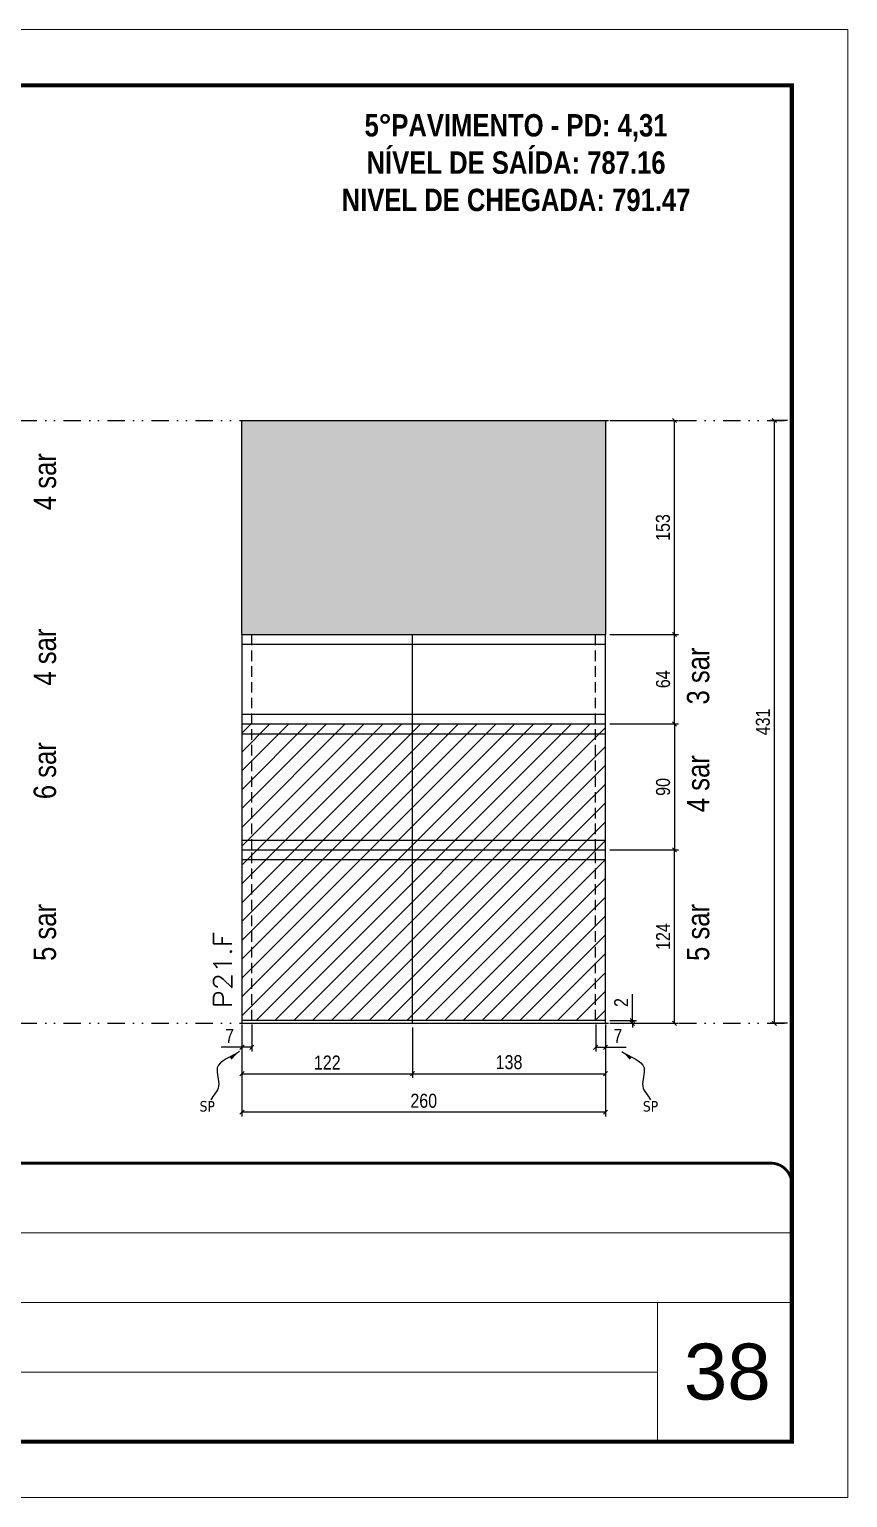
# Model space of a CAD drawing. Extents: x 14400 to 27878, y -21631 to 6985.
# Drawn here: x 16898 to 17483, y -4402 to -3352 of the extents above; entities that cross this region are included whole.
import ezdxf

# ---------------------------------------------------------------- set-up
doc = ezdxf.new("R2010")
doc.units = 0
for name, pattern in [('CONTINUO', [0]), ('DASHED', [0.75, 0.5, -0.25]), ('DIVIDE2', [0.625, 0.25, -0.125, 0, -0.125, 0, -0.125]), ('HIDDEN', [0.375, 0.25, -0.125])]:
    doc.linetypes.add(name, pattern=pattern)
for name, color, linetype, lineweight in [('CARIMBO', 255, 'Continuous', 9), ('Folhas', 255, 'Continuous', 9), ('Hachura', 251, 'Continuous', 9), ('SARRAFO DE PRESSAO', 251, 'DASHED', 9), ('Texto Seção', 7, 'Continuous', 15)]:
    doc.layers.add(name, color=color, linetype=linetype, lineweight=lineweight)
for name, color, linetype in [('COTA', 241, 'Continuous'), ('NOMENCLATURA', 7, 'Continuous'), ('Nível', 160, 'Continuous'), ('Painéis', 200, 'Continuous'), ('SARR_2.2x7', 40, 'Continuous'), ('Sarrafo de Pressão', 42, 'HIDDEN'), ('texto', 7, 'Continuous')]:
    doc.layers.add(name, color=color, linetype=linetype)
doc.styles.add('ARIAL', font='arial.ttf')
doc.styles.add('ARIAL_NARROW', font='ARIALN.TTF', dxfattribs={"height": 0.2})
doc.styles.add('COTA TECNICA', font='techl___.ttf', dxfattribs={"height": 10})
doc.styles.add('COTA TECNICA-50', font='techl___.ttf', dxfattribs={"height": 10})
doc.styles.add('REGUA-120', font='ROMANS.shx', dxfattribs={"height": 15})
doc.styles.add('ROMANC', font='techb___.ttf', dxfattribs={"height": 2.5})
doc.styles.get("Standard").update_dxf_attribs({"font": 'arial.ttf'})
doc.dimstyles.new('COTA PAINEL-50', dxfattribs={"dimtxt": 10, "dimasz": 3, "dimexe": 3, "dimexo": 3, "dimgap": 3, "dimtad": 1, "dimdec": 1, "dimzin": 12, "dimdsep": 46, "dimtxsty": 'COTA TECNICA-50', "dimblk1": 'OBLIQUE', "dimblk2": 'OBLIQUE', "dimsah": 1, "dimcen": 0.9, "dimclrd": 4, "dimclre": 4, "dimclrt": 240, "dimadec": 1, "dimazin": 3, "dimtfac": 1, "dimtdec": 1, "dimtmove": 0, "dimatfit": 3, "dimfxl": 1, "dimtolj": 1, "dimtzin": 12, "dimarcsym": 0})
doc.dimstyles.new('PAINEL', dxfattribs={"dimtxt": 10, "dimasz": 3, "dimexe": 3, "dimexo": 3, "dimgap": 3, "dimtad": 1, "dimdec": 1, "dimzin": 12, "dimdsep": 46, "dimtxsty": 'COTA TECNICA', "dimblk1": 'OBLIQUE', "dimblk2": 'OBLIQUE', "dimsah": 1, "dimcen": 0.9, "dimclrd": 4, "dimclre": 4, "dimclrt": 240, "dimadec": 1, "dimazin": 3, "dimtfac": 1, "dimtdec": 1, "dimtmove": 0, "dimatfit": 3, "dimfxl": 1, "dimtolj": 1, "dimtzin": 12, "dimarcsym": 0})
doc.dimstyles.get("Standard").update_dxf_attribs({"dimtxt": 0.18, "dimasz": 0.18, "dimexe": 0.18, "dimexo": 0.0625, "dimgap": 0.09, "dimtad": 0, "dimtih": 1, "dimtoh": 1, "dimdec": 4, "dimzin": 0, "dimdsep": 46, "dimtxsty": 'Standard', "dimcen": 0.09, "dimadec": 0, "dimazin": 0, "dimtfac": 1, "dimtdec": 4, "dimtofl": 0, "dimtmove": 0, "dimatfit": 3, "dimfxl": 1, "dimtolj": 1, "dimtzin": 0, "dimarcsym": 0})

# ---------------------------------------------------------------- blocks, each defined once
blk = doc.blocks.new('9999999999')
at = {"color": 30, "linetype": 'CONTINUO'}
for p, q in [((98564.6, 34379.6), (99584, 34379.6)), ((98564.6, 34329.8), (99488, 34329.8)), ((99584, 34329.8), (99488, 34329.8)), ((99488, 34329.8), (99488, 34230.2)), ((98564.6, 34280), (99488, 34280))]:
    blk.add_line(p, q, dxfattribs=at)
at = {"color": 30, "linetype": 'CONTINUO', "const_width": 2}
blk.add_lwpolyline([(99584, 34230.2), (99584, 34414.4, 0.414214), (99569, 34429.4), (98229, 34429.4, 0.414214), (98214, 34414.4), (98214, 34245.2, 0.414214), (98229, 34230.2), (99584, 34230.2)], format="xyb", dxfattribs=at)
at = {"layer": 'Folhas'}
blk.add_lwpolyline([(98139, 34190.2), (99624, 34190.2), (99624, 35240.2), (98139, 35240.2)], close=True, dxfattribs=at)
at = {"layer": 'Folhas', "color": 30, "const_width": 3}
blk.add_lwpolyline([(98214, 34230.2), (99584, 34230.2), (99584, 35200.2), (98214, 35200.2)], close=True, dxfattribs=at)
blk = doc.blocks.new('_Oblique')
at = {"color": 0, "linetype": 'ByBlock', "lineweight": -2}
blk.add_line((-0.5, -0.5), (0.5, 0.5), dxfattribs=at)
blk = doc.blocks.new('*D1169')
at = {"layer": 'COTA', "color": 4, "lineweight": -2, "transparency": 16777216}
for p, q in [((17050.3, -4064.2), (17050.3, -4129.8)), ((17310.3, -4064.2), (17310.3, -4129.8)), ((17310.3, -4126.8), (17050.3, -4126.8))]:
    blk.add_line(p, q, dxfattribs=at)
at = {"layer": 'Defpoints', "color": 0, "transparency": 16777216}
for p in [(17050.3, -4061.2), (17310.3, -4061.2), (17050.3, -4126.8)]:
    blk.add_point(p, dxfattribs=at)
at = {"layer": 'COTA', "color": 4, "lineweight": -2, "transparency": 16777216, "xscale": 3, "yscale": 3, "zscale": 3, "rotation": 180}
blk.add_blockref('_Oblique', (17050.3, -4126.8), dxfattribs=at)
at = {"layer": 'COTA', "color": 4, "lineweight": -2, "transparency": 16777216, "xscale": 3, "yscale": 3, "zscale": 3}
blk.add_blockref('_Oblique', (17310.3, -4126.8), dxfattribs=at)
at = {"layer": 'COTA', "color": 240, "transparency": 16777216, "insert": (17180.3, -4118.7), "char_height": 10, "attachment_point": 5, "style": 'COTA TECNICA'}
blk.add_mtext('\\A1;260', dxfattribs=at)
blk = doc.blocks.new('*D1170')
at = {"layer": 'COTA', "color": 4, "lineweight": -2, "transparency": 16777216}
for p, q in [((17303.3, -4064.2), (17303.3, -4083.4)), ((17310.3, -4066.2), (17310.3, -4083.4)), ((17303.3, -4080.4), (17310.3, -4080.4)), ((17310.3, -4080.4), (17325, -4080.4))]:
    blk.add_line(p, q, dxfattribs=at)
at = {"layer": 'Defpoints', "color": 0, "transparency": 16777216}
for p in [(17303.3, -4061.2), (17310.3, -4063.2), (17310.3, -4080.4)]:
    blk.add_point(p, dxfattribs=at)
at = {"layer": 'COTA', "color": 4, "lineweight": -2, "transparency": 16777216, "xscale": 3, "yscale": 3, "zscale": 3, "rotation": 180}
blk.add_blockref('_Oblique', (17303.3, -4080.4), dxfattribs=at)
at = {"layer": 'COTA', "color": 4, "lineweight": -2, "transparency": 16777216, "xscale": 3, "yscale": 3, "zscale": 3}
blk.add_blockref('_Oblique', (17310.3, -4080.4), dxfattribs=at)
at = {"layer": 'COTA', "color": 240, "transparency": 16777216, "insert": (17319.1, -4072.3), "char_height": 10, "attachment_point": 5, "style": 'COTA TECNICA-50'}
blk.add_mtext('\\A1;7', dxfattribs=at)
blk = doc.blocks.new('*D1171')
at = {"layer": 'COTA', "color": 4, "lineweight": -2, "transparency": 16777216}
for p, q in [((17050.3, -4066.2), (17050.3, -4083.4)), ((17057.3, -4064.2), (17057.3, -4083.4)), ((17050.3, -4080.4), (17035.5, -4080.4)), ((17057.3, -4080.4), (17050.3, -4080.4))]:
    blk.add_line(p, q, dxfattribs=at)
at = {"layer": 'Defpoints', "color": 0, "transparency": 16777216}
for p in [(17050.3, -4063.2), (17057.3, -4061.2), (17050.3, -4080.4)]:
    blk.add_point(p, dxfattribs=at)
at = {"layer": 'COTA', "color": 4, "lineweight": -2, "transparency": 16777216, "xscale": 3, "yscale": 3, "zscale": 3, "rotation": 180}
blk.add_blockref('_Oblique', (17050.3, -4080.4), dxfattribs=at)
at = {"layer": 'COTA', "color": 4, "lineweight": -2, "transparency": 16777216, "xscale": 3, "yscale": 3, "zscale": 3}
blk.add_blockref('_Oblique', (17057.3, -4080.4), dxfattribs=at)
at = {"layer": 'COTA', "color": 240, "transparency": 16777216, "insert": (17041.4, -4072.3), "char_height": 10, "attachment_point": 5, "style": 'COTA TECNICA-50'}
blk.add_mtext('\\A1;7', dxfattribs=at)
blk = doc.blocks.new('*D1172')
at = {"layer": 'COTA', "color": 4, "lineweight": -2, "transparency": 16777216}
for p, q in [((17329.5, -4061.2), (17329.5, -4042.4)), ((17313.3, -4061.2), (17332.5, -4061.2)), ((17313.3, -4063.2), (17332.5, -4063.2)), ((17329.5, -4063.2), (17329.5, -4061.2)), ((17329.5, -4063.2), (17329.5, -4066.2))]:
    blk.add_line(p, q, dxfattribs=at)
at = {"layer": 'Defpoints', "color": 0, "transparency": 16777216}
for p in [(17310.3, -4061.2), (17310.3, -4063.2), (17329.5, -4063.2)]:
    blk.add_point(p, dxfattribs=at)
at = {"layer": 'COTA', "color": 4, "lineweight": -2, "transparency": 16777216, "xscale": 3, "yscale": 3, "zscale": 3}
for p, rotation in [((17329.5, -4061.2), 270), ((17329.5, -4063.2), 90)]:
    blk.add_blockref('_Oblique', p, dxfattribs=dict(at, rotation=rotation))
at = {"layer": 'COTA', "color": 240, "transparency": 16777216, "insert": (17321.5, -4048.4), "char_height": 10, "attachment_point": 5, "rotation": 90, "style": 'COTA TECNICA-50'}
blk.add_mtext('\\A1;2', dxfattribs=at)
blk = doc.blocks.new('*D1187')
at = {"layer": 'COTA', "color": 4, "linetype": 'ByBlock', "lineweight": -2, "transparency": 16777216}
for p, q in [((17313.3, -3939.2), (17362.6, -3939.2)), ((17359.6, -4063.2), (17359.6, -3939.2)), ((17313.3, -4063.2), (17362.6, -4063.2))]:
    blk.add_line(p, q, dxfattribs=at)
at = {"layer": 'Defpoints', "color": 0, "linetype": 'ByBlock', "transparency": 16777216}
for p in [(17310.3, -3939.2), (17359.6, -3939.2), (17310.3, -4063.2)]:
    blk.add_point(p, dxfattribs=at)
at = {"layer": 'COTA', "color": 4, "linetype": 'ByBlock', "lineweight": -2, "transparency": 16777216, "xscale": 3, "yscale": 3, "zscale": 3}
for p, rotation in [((17359.6, -3939.2), 90), ((17359.6, -4063.2), 270)]:
    blk.add_blockref('_Oblique', p, dxfattribs=dict(at, rotation=rotation))
at = {"layer": 'COTA', "color": 240, "linetype": 'ByBlock', "transparency": 16777216, "insert": (17351.5, -4001.2), "char_height": 10, "attachment_point": 5, "rotation": 90, "style": 'COTA TECNICA'}
blk.add_mtext('\\A1;124', dxfattribs=at)
blk = doc.blocks.new('*D1188')
at = {"layer": 'COTA', "color": 4, "lineweight": -2, "transparency": 16777216}
for p, q in [((17172.3, -4066.2), (17172.3, -4102.3)), ((17310.3, -4066.2), (17310.3, -4102.3)), ((17172.3, -4099.3), (17310.3, -4099.3))]:
    blk.add_line(p, q, dxfattribs=at)
at = {"layer": 'Defpoints', "color": 0, "transparency": 16777216}
for p in [(17172.3, -4063.2), (17310.3, -4063.2), (17310.3, -4099.3)]:
    blk.add_point(p, dxfattribs=at)
at = {"layer": 'COTA', "color": 4, "lineweight": -2, "transparency": 16777216, "xscale": 3, "yscale": 3, "zscale": 3, "rotation": 180}
blk.add_blockref('_Oblique', (17172.3, -4099.3), dxfattribs=at)
at = {"layer": 'COTA', "color": 4, "lineweight": -2, "transparency": 16777216, "xscale": 3, "yscale": 3, "zscale": 3}
blk.add_blockref('_Oblique', (17310.3, -4099.3), dxfattribs=at)
at = {"layer": 'COTA', "color": 240, "transparency": 16777216, "insert": (17241.3, -4091.1), "char_height": 10, "attachment_point": 5, "style": 'COTA TECNICA'}
blk.add_mtext('\\A1;138', dxfattribs=at)
blk = doc.blocks.new('*D1189')
at = {"layer": 'COTA', "color": 4, "lineweight": -2, "transparency": 16777216}
for p, q in [((17050.3, -4066.2), (17050.3, -4102.3)), ((17172.3, -4066.2), (17172.3, -4102.3)), ((17050.3, -4099.3), (17172.3, -4099.3))]:
    blk.add_line(p, q, dxfattribs=at)
at = {"layer": 'Defpoints', "color": 0, "transparency": 16777216}
for p in [(17050.3, -4063.2), (17172.3, -4063.2), (17172.3, -4099.3)]:
    blk.add_point(p, dxfattribs=at)
at = {"layer": 'COTA', "color": 4, "lineweight": -2, "transparency": 16777216, "xscale": 3, "yscale": 3, "zscale": 3, "rotation": 180}
blk.add_blockref('_Oblique', (17050.3, -4099.3), dxfattribs=at)
at = {"layer": 'COTA', "color": 4, "lineweight": -2, "transparency": 16777216, "xscale": 3, "yscale": 3, "zscale": 3}
blk.add_blockref('_Oblique', (17172.3, -4099.3), dxfattribs=at)
at = {"layer": 'COTA', "color": 240, "transparency": 16777216, "insert": (17111.3, -4091.3), "char_height": 10, "attachment_point": 5, "style": 'COTA TECNICA'}
blk.add_mtext('\\A1;122', dxfattribs=at)
blk = doc.blocks.new('*D1288')
at = {"layer": 'COTA', "color": 4, "lineweight": -2, "transparency": 16777216}
for p, q in [((17313.3, -3849.2), (17362.6, -3849.2)), ((17359.6, -3849.2), (17359.6, -3939.2)), ((17313.3, -3939.2), (17362.6, -3939.2))]:
    blk.add_line(p, q, dxfattribs=at)
at = {"layer": 'Defpoints', "color": 0, "transparency": 16777216}
for p in [(17310.3, -3849.2), (17310.3, -3939.2), (17359.6, -3939.2)]:
    blk.add_point(p, dxfattribs=at)
at = {"layer": 'COTA', "color": 4, "lineweight": -2, "transparency": 16777216, "xscale": 3, "yscale": 3, "zscale": 3}
for p, rotation in [((17359.6, -3849.2), 90), ((17359.6, -3939.2), 270)]:
    blk.add_blockref('_Oblique', p, dxfattribs=dict(at, rotation=rotation))
at = {"layer": 'COTA', "color": 240, "transparency": 16777216, "insert": (17351.5, -3894.2), "char_height": 10, "attachment_point": 5, "rotation": 90, "style": 'COTA TECNICA'}
blk.add_mtext('\\A1;90', dxfattribs=at)
blk = doc.blocks.new('*D1792')
at = {"layer": 'COTA', "color": 4, "lineweight": -2, "transparency": 16777216}
for p, q in [((17313.3, -3785.2), (17362.6, -3785.2)), ((17359.6, -3849.2), (17359.6, -3785.2)), ((17313.3, -3849.2), (17362.6, -3849.2))]:
    blk.add_line(p, q, dxfattribs=at)
at = {"layer": 'Defpoints', "color": 0, "transparency": 16777216}
for p in [(17310.3, -3785.2), (17359.6, -3785.2), (17310.3, -3849.2)]:
    blk.add_point(p, dxfattribs=at)
at = {"layer": 'COTA', "color": 4, "lineweight": -2, "transparency": 16777216, "xscale": 3, "yscale": 3, "zscale": 3}
for p, rotation in [((17359.6, -3785.2), 90), ((17359.6, -3849.2), 270)]:
    blk.add_blockref('_Oblique', p, dxfattribs=dict(at, rotation=rotation))
at = {"layer": 'COTA', "color": 240, "transparency": 16777216, "insert": (17351.5, -3817.2), "char_height": 10, "attachment_point": 5, "rotation": 90, "style": 'COTA TECNICA'}
blk.add_mtext('\\A1;64', dxfattribs=at)
blk = doc.blocks.new('*D4050')
at = {"layer": 'COTA', "color": 4, "lineweight": -2, "transparency": 16777216}
for p, q in [((17440.5, -3632.2), (17428.1, -3632.2)), ((17431.1, -4063.2), (17431.1, -3632.2)), ((17440.5, -4063.2), (17428.1, -4063.2))]:
    blk.add_line(p, q, dxfattribs=at)
at = {"layer": 'Defpoints', "color": 0, "transparency": 16777216}
for p in [(17431.1, -3632.2), (17443.5, -3632.2), (17443.5, -4063.2)]:
    blk.add_point(p, dxfattribs=at)
at = {"layer": 'COTA', "color": 4, "lineweight": -2, "transparency": 16777216, "xscale": 3, "yscale": 3, "zscale": 3}
for p, rotation in [((17431.1, -3632.2), 90), ((17431.1, -4063.2), 270)]:
    blk.add_blockref('_Oblique', p, dxfattribs=dict(at, rotation=rotation))
at = {"layer": 'COTA', "color": 240, "transparency": 16777216, "insert": (17422.9, -3847.7), "char_height": 10, "attachment_point": 5, "rotation": 90, "style": 'COTA TECNICA'}
blk.add_mtext('\\A1;431', dxfattribs=at)
blk = doc.blocks.new('*D4062')
at = {"layer": 'COTA', "color": 4, "lineweight": -2, "transparency": 16777216}
for p, q in [((17313.3, -3632.2), (17362.6, -3632.2)), ((17359.6, -3785.2), (17359.6, -3632.2)), ((17313.3, -3785.2), (17362.6, -3785.2))]:
    blk.add_line(p, q, dxfattribs=at)
at = {"layer": 'Defpoints', "color": 0, "transparency": 16777216}
for p in [(17310.3, -3632.2), (17359.6, -3632.2), (17310.3, -3785.2)]:
    blk.add_point(p, dxfattribs=at)
at = {"layer": 'COTA', "color": 4, "lineweight": -2, "transparency": 16777216, "xscale": 3, "yscale": 3, "zscale": 3}
for p, rotation in [((17359.6, -3632.2), 90), ((17359.6, -3785.2), 270)]:
    blk.add_blockref('_Oblique', p, dxfattribs=dict(at, rotation=rotation))
at = {"layer": 'COTA', "color": 240, "transparency": 16777216, "insert": (17351.4, -3708.7), "char_height": 10, "attachment_point": 5, "rotation": 90, "style": 'COTA TECNICA'}
blk.add_mtext('\\A1;153', dxfattribs=at)

msp = doc.modelspace()

# ---------------------------------------------------------------- hatches: boundary and pattern name
at = {"layer": 'COTA'}
h = msp.add_hatch(dxfattribs=at)
h.set_pattern_fill('AR-CONC', color=256, scale=0.03)
h.paths.add_polyline_path([(17310.25, -3632.17), (17050.25, -3632.17), (17050.25, -3785.17), (17310.25, -3785.17)])
at = {"layer": 'Hachura', "linetype": 'ByBlock'}
h = msp.add_hatch(dxfattribs=at)
h.set_pattern_fill('ANSI31', color=256, scale=3)
h.paths.add_polyline_path([(16205, -3821.17), (16186, -3821.17), (16186, -4061.17), (16205, -4061.17)])
h.paths.add_polyline_path([(16425.38, -3785.19), (16401.38, -3785.19), (16401.38, -3911.19), (16425.38, -3911.19)])
h.paths.add_polyline_path([(16425.38, -3911.19), (16401.38, -3911.19), (16401.38, -4061.17), (16425.38, -4061.17)])
h.paths.add_polyline_path([(16843.05, -3632.17), (16647.05, -3632.17), (16647.05, -3706.17), (16613.05, -3706.17), (16613.05, -3724.17), (16843.05, -3724.17)])
h.paths.add_polyline_path([(16843.05, -3724.17), (16613.05, -3724.17), (16613.05, -3758.17), (16843.05, -3758.17)])
h.paths.add_polyline_path([(16843.05, -3849.17), (16613.05, -3849.17), (16613.05, -3939.17), (16843.05, -3939.17)])
h.paths.add_polyline_path([(16843.05, -3939.17), (16613.05, -3939.17), (16613.05, -4061.17), (16843.05, -4061.17)])
h.paths.add_polyline_path([(17172.25, -3939.17), (17050.25, -3939.17), (17050.25, -4061.17), (17172.25, -4061.17)])
h.paths.add_polyline_path([(17310.25, -3939.17), (17172.25, -3939.17), (17172.25, -4061.17), (17310.25, -4061.17)])
h.paths.add_polyline_path([(17310.25, -3849.17), (17172.25, -3849.17), (17172.25, -3939.17), (17310.25, -3939.17)])
h.paths.add_polyline_path([(17172.25, -3849.17), (17050.25, -3849.17), (17050.25, -3939.17), (17172.25, -3939.17)])

# ---------------------------------------------------------------- linework, layer by layer
at = {"layer": 'COTA'}
for p, q in [((17050.25, -3785.17), (17050.25, -3632.17)), ((17050.25, -3632.17), (17310.25, -3632.17)), ((17310.25, -3632.17), (17310.25, -3785.17))]:
    msp.add_line(p, q, dxfattribs=at)
at = {"layer": 'Nível', "color": 4, "linetype": 'DIVIDE2', "ltscale": 50}
for p, q in [((16073.47, -3632.17), (17443.47, -3632.17)), ((16073.47, -4063.17), (17443.47, -4063.17))]:
    msp.add_line(p, q, dxfattribs=at)
at = {"layer": 'Painéis'}
for p, q in [((17050.25, -3785.17), (17050.25, -4061.17)), ((17050.25, -3785.17), (17310.25, -3785.17)), ((17172.25, -4063.17), (17172.25, -3785.17)), ((17310.25, -4061.17), (17310.25, -3785.17)), ((17050.25, -3849.17), (17310.25, -3849.17)), ((17050.25, -3939.17), (17310.25, -3939.17))]:
    msp.add_line(p, q, dxfattribs=at)
msp.add_lwpolyline([(17310.25, -4061.17), (17050.25, -4061.17), (17050.25, -4063.17), (17310.25, -4063.17)], close=True, dxfattribs=at)
at = {"layer": 'SARR_2.2x7'}
for p, q in [((17050.25, -3792.17), (17310.25, -3792.17)), ((17050.25, -3842.17), (17172.25, -3842.17)), ((17172.25, -3842.17), (17310.25, -3842.17)), ((17050.25, -3856.17), (17310.25, -3856.17)), ((17050.25, -3932.17), (17310.25, -3932.17)), ((17050.25, -3946.17), (17310.25, -3946.17))]:
    msp.add_line(p, q, dxfattribs=at)
at = {"layer": 'Sarrafo de Pressão', "ltscale": 30}
for p, q in [((17057.25, -3849.17), (17057.25, -3785.17)), ((17303.25, -3849.17), (17303.25, -3785.17)), ((17057.25, -3939.17), (17057.25, -3849.17)), ((17303.25, -3939.17), (17303.25, -3849.17)), ((17057.25, -4061.17), (17057.25, -3939.17)), ((17303.25, -4061.17), (17303.25, -3939.17))]:
    msp.add_line(p, q, dxfattribs=at)

# ---------------------------------------------------------------- block references
at = {"layer": 'SARRAFO DE PRESSAO', "color": 6, "linetype": 'ByBlock'}
msp.add_blockref('9999999999', (-82140.51, -38592.65), dxfattribs=at)

# ---------------------------------------------------------------- texts
at = {"layer": 'CARIMBO', "style": 'ARIAL'}
msp.add_text('38', height=40, dxfattribs=at).set_placement((17366.33, -4332.3))
at = {"layer": 'NOMENCLATURA', "style": 'ARIAL_NARROW'}
for s, p in [('4 sar', (16917.29, -3696.25)), ('4 sar', (16917.29, -3821.75)), ('3 sar', (17384.49, -3835.25)), ('6 sar', (16917.29, -3902.97)), ('4 sar', (17384.49, -3912.25)), ('5 sar', (16917.29, -4018.65)), ('5 sar', (17384.49, -4018.65))]:
    msp.add_text(s, height=16, rotation=90, dxfattribs=at).set_placement(p)
at = {"layer": 'NOMENCLATURA', "color": 2, "insert": (17246.31, -3386.39), "char_height": 16, "attachment_point": 2, "style": 'ROMANC'}
msp.add_mtext_dynamic_manual_height_columns('\\P5°PAVIMENTO - PD: 4,31\\PNÍVEL DE SAÍDA: 787.16\\PNIVEL DE CHEGADA: 791.47', width=432.3511, gutter_width=1, heights=[0], dxfattribs=at)
at = {"layer": 'texto', "color": 0, "char_height": 7.5, "attachment_point": 5}
for insert in [(17025.47, -4122.66), (17342.5, -4122.66)]:
    msp.add_mtext('{\\fTahoma|b0|i0|c0|p34;\\C4;SP}', dxfattribs=dict(at, insert=insert))
at = {"layer": 'Texto Seção', "style": 'REGUA-120', "width": 1.1}
msp.add_text('P21.F', height=13, rotation=90, dxfattribs=at).set_placement((17043, -4052.4))

# ---------------------------------------------------------------- dimensions: what is measured, and where the dimension line sits
at = {"layer": 'COTA'}
for base, p1, p2, angle, dimstyle, picture, middle in [((17359.62, -3632.17), (17310.25, -3785.17), (17310.25, -3632.17), 90, 'PAINEL', '*D4062', (17351.4, -3708.67)), ((17431.09, -3632.17), (17443.47, -4063.17), (17443.47, -3632.17), 90, 'PAINEL', '*D4050', (17422.87, -3847.67)), ((17359.62, -3785.17), (17310.25, -3849.17), (17310.25, -3785.17), 90, 'PAINEL', '*D1792', (17351.52, -3817.17)), ((17359.62, -3939.17), (17310.25, -3849.17), (17310.25, -3939.17), 90, 'PAINEL', '*D1288', (17351.49, -3894.17)), ((17050.25, -4080.41), (17057.25, -4061.17), (17050.25, -4063.17), 180, 'COTA PAINEL-50', '*D1171', (17041.39, -4072.33))]:
    dim = msp.add_linear_dim(base=base, p1=p1, p2=p2, angle=angle, dimstyle=dimstyle, dxfattribs=at)
    dim.commit()
    dim.dimension.update_dxf_attribs({"geometry": picture, "text_midpoint": middle})
at = {"layer": 'COTA', "linetype": 'ByBlock'}
dim = msp.add_aligned_dim(p1=(17310.25, -4063.17), p2=(17310.25, -3939.17), distance=-49.37, dimstyle='PAINEL', dxfattribs=at)
dim.commit()
dim.dimension.update_dxf_attribs({"geometry": '*D1187', "text_midpoint": (17351.55, -4001.17)})
at = {"layer": 'COTA'}
dim = msp.add_linear_dim(base=(17329.51, -4063.17), p1=(17310.25, -4061.17), p2=(17310.25, -4063.17), angle=90, dimstyle='COTA PAINEL-50', dxfattribs=at)
dim.commit()
dim.dimension.update_dxf_attribs({"geometry": '*D1172', "text_midpoint": (17329.51, -4048.42), "dimtype": 160})
dim = msp.add_linear_dim(base=(17050.25, -4126.78), p1=(17310.25, -4061.17), p2=(17050.25, -4061.17), angle=180, dimstyle='PAINEL', override={"dimarcsym": 2}, dxfattribs=at)
dim.commit()
dim.dimension.update_dxf_attribs({"geometry": '*D1169', "text_midpoint": (17180.25, -4118.68)})
for base, p1, p2, dimstyle, picture, middle in [((17172.25, -4099.35), (17050.25, -4063.17), (17172.25, -4063.17), 'PAINEL', '*D1189', (17111.25, -4091.29)), ((17310.25, -4080.41), (17303.25, -4061.17), (17310.25, -4063.17), 'COTA PAINEL-50', '*D1170', (17319.12, -4072.33))]:
    dim = msp.add_linear_dim(base=base, p1=p1, p2=p2, dimstyle=dimstyle, dxfattribs=at)
    dim.commit()
    dim.dimension.update_dxf_attribs({"geometry": picture, "text_midpoint": middle})
dim = msp.add_linear_dim(base=(17310.25, -4099.35), p1=(17172.25, -4063.17), p2=(17310.25, -4063.17), dimstyle='PAINEL', override={"dimtmove": 1}, dxfattribs=at)
dim.commit()
dim.dimension.update_dxf_attribs({"geometry": '*D1188', "text_midpoint": (17241.25, -4091.1)})

# ---------------------------------------------------------------- leaders
at = {"layer": 'COTA', "path_type": 1}
for points in [[(17048.42, -4083.35), (17032.64, -4095.18), (17033.56, -4108.19), (17028.01, -4117.97)], [(17322.08, -4083.35), (17337.87, -4095.18), (17336.94, -4108.19), (17342.49, -4117.97)]]:
    msp.add_leader(points, dimstyle='Standard', override={"dimasz": 8}, dxfattribs=at)

doc.saveas('drawing.dxf')
